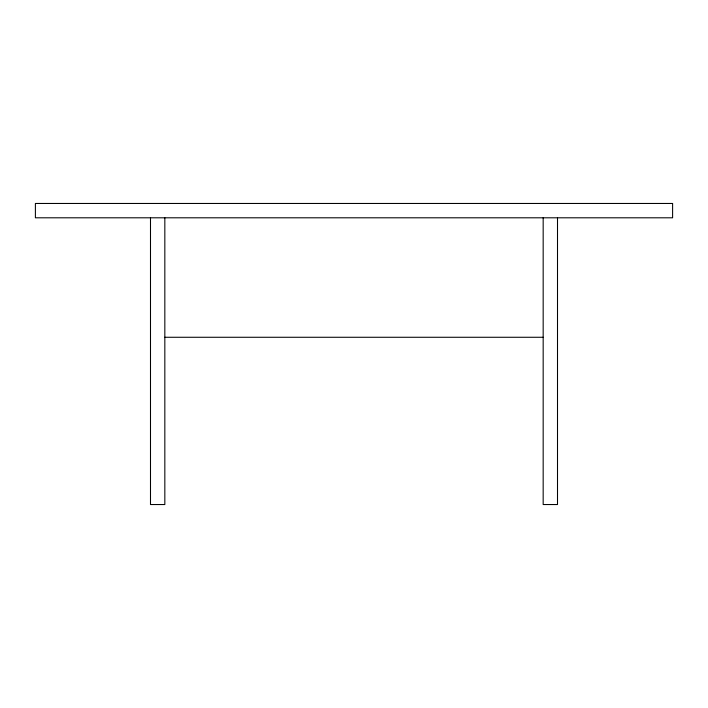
<?xml version="1.0" encoding="UTF-8"?>
<svg xmlns="http://www.w3.org/2000/svg" width="708" height="708" viewBox="0 0 708 708"><rect width="100%" height="100%" fill="white"/><g stroke="black" fill="none" stroke-linecap="round" stroke-linejoin="round"><path stroke-width="1.06" d="M164.831 337.274L543.169 337.274M557.506 217.798L557.506 504.538L543.169 504.538L543.169 217.798M164.831 217.798L164.831 504.538L150.494 504.538L150.494 217.798M672.6 203.462L35.4 203.462L35.4 217.798L672.6 217.798L672.6 203.462"/></g></svg>
